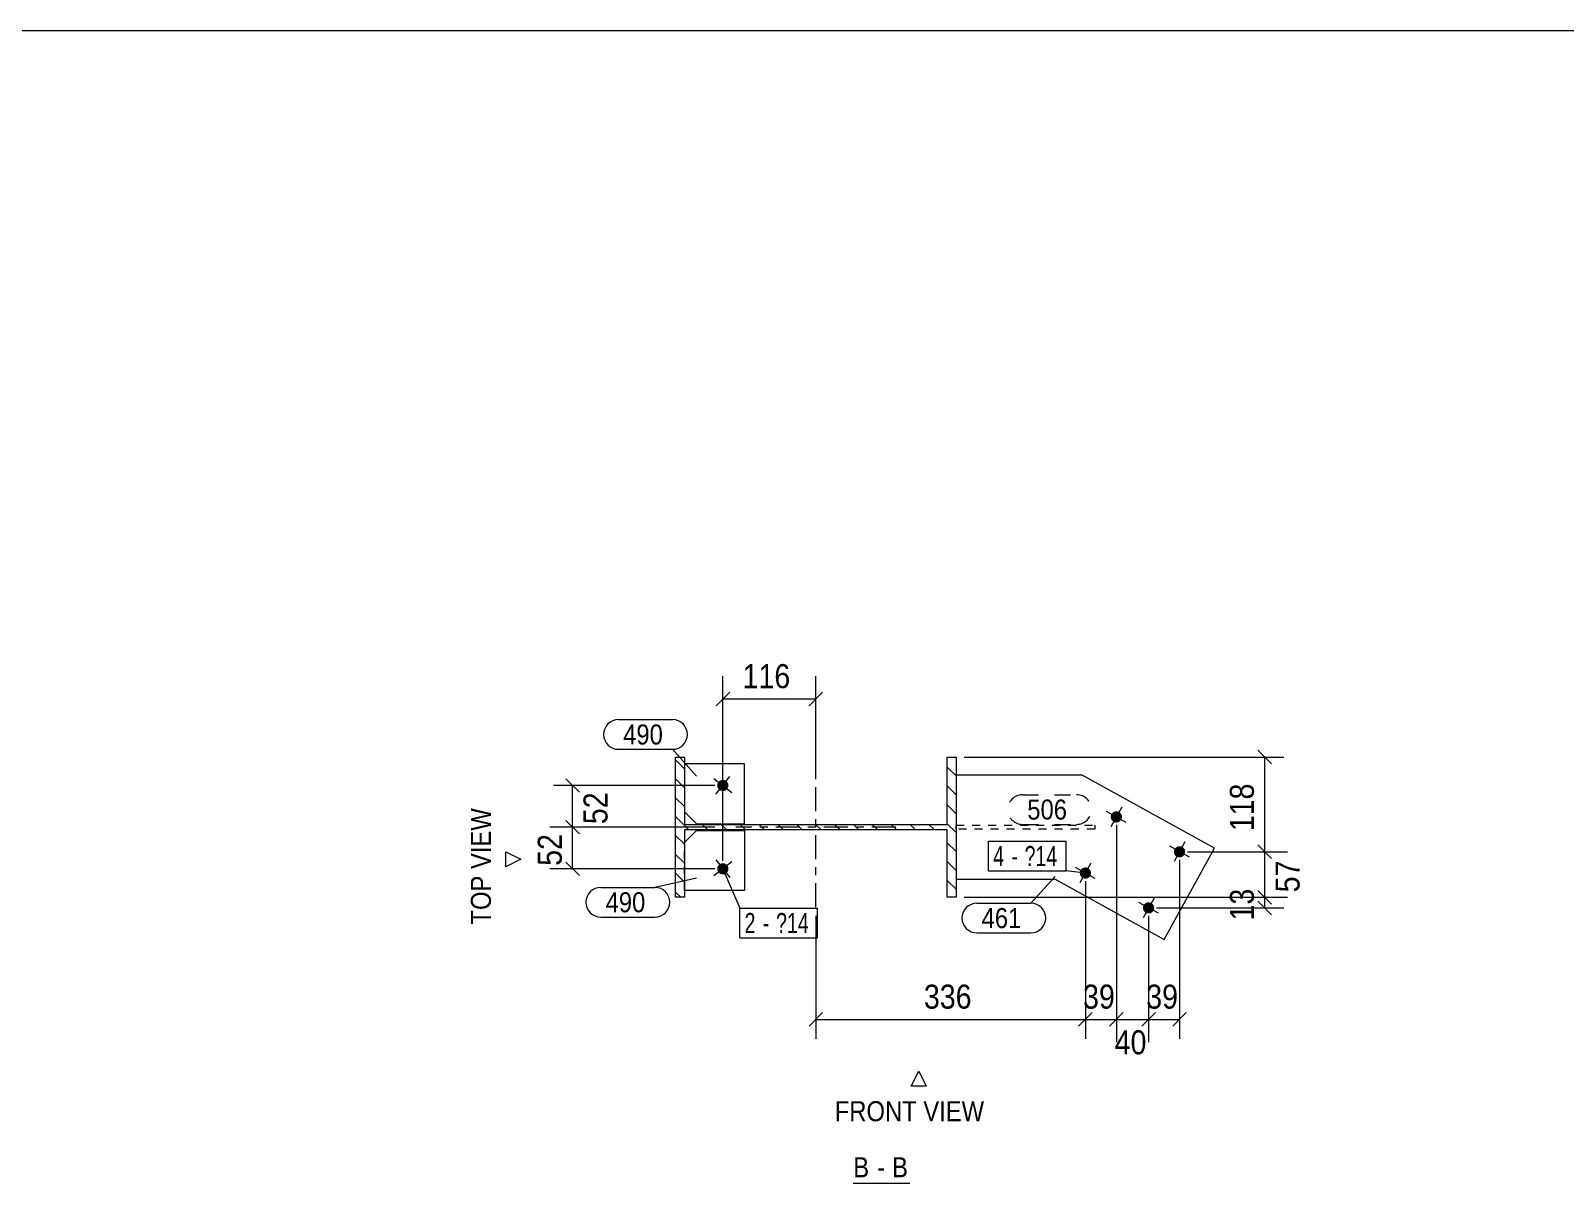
# Model space of a CAD drawing. Header units: millimetres. Extents: x 2 to 825, y 1 to 579.
# Drawn here: x 415.7 to 607.2, y 435.1 to 579 of the extents above; entities that cross this region are included whole.
import ezdxf

# ---------------------------------------------------------------- set-up
doc = ezdxf.new("R2010")
doc.units = ezdxf.units.MM
for name, pattern in [('XKITLINE00', [0]), ('XKITLINE01', [4, 1, -1, 1, -1]), ('XKITLINE02', [4, 2, -2]), ('XKITLINE03', [6, 3, -1, 1, -1])]:
    doc.linetypes.add(name, pattern=pattern)
for name, color, linetype, lineweight in [('Bolt', 3, 'Continuous', 0), ('BoltMark', 7, 'Continuous', 0), ('Dimensions', 7, 'Continuous', 0), ('DrawingSheet', 5, 'Continuous', 0), ('OtherObjectType', 7, 'Continuous', 0), ('Part', 2, 'Continuous', 0), ('PartMark', 7, 'Continuous', 0)]:
    doc.layers.add(name, color=color, linetype=linetype, lineweight=lineweight)
doc.styles.add('ARIAL', font='ARIAL.TTF')
doc.styles.add('ARIAL_NARROW', font='ARIALN.TTF')

# ---------------------------------------------------------------- blocks, each defined once
blk = doc.blocks.new('*A5')
at = {"layer": 'Part', "color": 7, "linetype": 'XKITLINE00', "lineweight": 0}
for p, q in [((531.15, 488.34), (531.15, 488.34)), ((531.15, 488.34), (531.15, 488.34)), ((497.25, 486.88), (496.15, 487.98)), ((531.15, 485.98), (530.05, 487.08)), ((497.25, 484.52), (496.15, 485.62)), ((531.15, 483.63), (530.05, 484.73)), ((497.25, 482.17), (496.15, 483.27)), ((497.82, 479.24), (496.15, 480.91)), ((531.15, 481.27), (530.05, 482.37)), ((500.17, 479.24), (499.47, 479.94)), ((502.53, 479.24), (501.83, 479.94)), ((504.89, 479.24), (504.19, 479.94)), ((507.25, 479.24), (506.55, 479.94)), ((509.6, 479.24), (508.9, 479.94)), ((511.96, 479.24), (511.26, 479.94)), ((514.32, 479.24), (513.62, 479.94)), ((516.67, 479.24), (515.97, 479.94)), ((519.03, 479.24), (518.33, 479.94)), ((521.39, 479.24), (520.69, 479.94)), ((523.75, 479.24), (523.05, 479.94)), ((526.1, 479.24), (525.4, 479.94)), ((528.46, 479.24), (527.76, 479.94)), ((531.15, 478.91), (530.05, 480.01)), ((497.25, 477.45), (496.15, 478.55)), ((531.15, 476.55), (530.05, 477.65)), ((497.25, 475.09), (496.15, 476.19)), ((531.15, 474.2), (530.05, 475.3)), ((497.25, 472.74), (496.15, 473.84)), ((531.15, 471.84), (530.05, 472.94)), ((496.79, 470.84), (496.15, 471.48))]:
    blk.add_line(p, q, dxfattribs=at)
blk = doc.blocks.new('*A79')
at = {"layer": 'Bolt'}
blk.add_hatch(color=3, dxfattribs=at).paths.add_polyline_path([(501.52, 485.25), (501.54, 485.27), (501.56, 485.3), (501.59, 485.32), (501.62, 485.34), (501.64, 485.36), (501.67, 485.38), (501.7, 485.4), (501.73, 485.42), (501.76, 485.43), (501.79, 485.44), (501.83, 485.46), (501.86, 485.47), (501.89, 485.47), (501.93, 485.48), (501.96, 485.49), (501.99, 485.49), (502.03, 485.49), (502.06, 485.49), (502.1, 485.49), (502.13, 485.49), (502.17, 485.48), (502.2, 485.47), (502.23, 485.47), (502.27, 485.46), (502.3, 485.44), (502.33, 485.43), (502.36, 485.42), (502.39, 485.4), (502.42, 485.38), (502.45, 485.36), (502.48, 485.34), (502.5, 485.32), (502.53, 485.3), (502.55, 485.27), (502.58, 485.25), (502.6, 485.22), (502.62, 485.19), (502.64, 485.17), (502.66, 485.14), (502.67, 485.11), (502.69, 485.08), (502.7, 485.04), (502.71, 485.01), (502.72, 484.98), (502.73, 484.95), (502.74, 484.91), (502.74, 484.88), (502.75, 484.84), (502.75, 484.81), (502.75, 484.77), (502.75, 484.74), (502.74, 484.71), (502.74, 484.67), (502.73, 484.64), (502.72, 484.61), (502.71, 484.57), (502.7, 484.54), (502.69, 484.51), (502.67, 484.48), (502.66, 484.45), (502.64, 484.42), (502.62, 484.39), (502.6, 484.36), (502.58, 484.33), (502.56, 484.31), (502.53, 484.28), (502.51, 484.26), (502.48, 484.24), (502.45, 484.22), (502.42, 484.2), (502.39, 484.18), (502.36, 484.17), (502.33, 484.15), (502.3, 484.14), (502.27, 484.13), (502.24, 484.12), (502.2, 484.11), (502.17, 484.1), (502.13, 484.1), (502.1, 484.09), (502.07, 484.09), (502.03, 484.09), (502, 484.09), (501.96, 484.1), (501.93, 484.1), (501.9, 484.11), (501.86, 484.12), (501.83, 484.13), (501.8, 484.14), (501.77, 484.15), (501.73, 484.17), (501.7, 484.18), (501.67, 484.2), (501.65, 484.22), (501.62, 484.24), (501.59, 484.26), (501.57, 484.28), (501.54, 484.31), (501.52, 484.33), (501.5, 484.36), (501.48, 484.39), (501.46, 484.42), (501.44, 484.44), (501.42, 484.48), (501.41, 484.51), (501.39, 484.54), (501.38, 484.57), (501.37, 484.6), (501.36, 484.64), (501.36, 484.67), (501.35, 484.7), (501.35, 484.74), (501.35, 484.77), (501.35, 484.81), (501.35, 484.84), (501.35, 484.88), (501.36, 484.91), (501.36, 484.94), (501.37, 484.98), (501.38, 485.01), (501.39, 485.04), (501.41, 485.07), (501.42, 485.1), (501.44, 485.13), (501.46, 485.16), (501.47, 485.19), (501.49, 485.22)], flags=17)
at = {"layer": 'Bolt', "color": 3, "linetype": 'XKITLINE00', "lineweight": 0}
for p, q in [((500.94, 485.65), (503.15, 483.93)), ((501.19, 483.69), (502.91, 485.9))]:
    blk.add_line(p, q, dxfattribs=at)
blk = doc.blocks.new('*A80')
at = {"layer": 'Bolt'}
blk.add_hatch(color=3, dxfattribs=at).paths.add_polyline_path([(502.62, 474.79), (502.64, 474.76), (502.66, 474.73), (502.67, 474.7), (502.69, 474.67), (502.7, 474.64), (502.71, 474.61), (502.72, 474.58), (502.73, 474.54), (502.74, 474.51), (502.74, 474.48), (502.75, 474.44), (502.75, 474.41), (502.75, 474.37), (502.75, 474.34), (502.74, 474.3), (502.74, 474.27), (502.73, 474.24), (502.72, 474.2), (502.71, 474.17), (502.7, 474.14), (502.69, 474.11), (502.67, 474.08), (502.66, 474.04), (502.64, 474.02), (502.62, 473.99), (502.6, 473.96), (502.58, 473.93), (502.55, 473.91), (502.53, 473.88), (502.5, 473.86), (502.48, 473.84), (502.45, 473.82), (502.42, 473.8), (502.39, 473.78), (502.36, 473.77), (502.33, 473.75), (502.3, 473.74), (502.27, 473.73), (502.23, 473.72), (502.2, 473.71), (502.17, 473.7), (502.13, 473.7), (502.1, 473.69), (502.06, 473.69), (502.03, 473.69), (501.99, 473.69), (501.96, 473.7), (501.93, 473.7), (501.89, 473.71), (501.86, 473.72), (501.83, 473.73), (501.79, 473.74), (501.76, 473.75), (501.73, 473.77), (501.7, 473.78), (501.67, 473.8), (501.64, 473.82), (501.62, 473.84), (501.59, 473.86), (501.56, 473.88), (501.54, 473.91), (501.52, 473.93), (501.49, 473.96), (501.47, 473.99), (501.46, 474.02), (501.44, 474.05), (501.42, 474.08), (501.41, 474.11), (501.39, 474.14), (501.38, 474.17), (501.37, 474.21), (501.36, 474.24), (501.36, 474.27), (501.35, 474.31), (501.35, 474.34), (501.35, 474.37), (501.35, 474.41), (501.35, 474.44), (501.35, 474.48), (501.36, 474.51), (501.36, 474.55), (501.37, 474.58), (501.38, 474.61), (501.39, 474.64), (501.41, 474.68), (501.42, 474.71), (501.44, 474.74), (501.46, 474.77), (501.48, 474.79), (501.5, 474.82), (501.52, 474.85), (501.54, 474.87), (501.57, 474.9), (501.59, 474.92), (501.62, 474.94), (501.65, 474.96), (501.67, 474.98), (501.7, 475), (501.73, 475.02), (501.77, 475.03), (501.8, 475.04), (501.83, 475.06), (501.86, 475.07), (501.9, 475.07), (501.93, 475.08), (501.96, 475.09), (502, 475.09), (502.03, 475.09), (502.07, 475.09), (502.1, 475.09), (502.13, 475.09), (502.17, 475.08), (502.2, 475.07), (502.24, 475.07), (502.27, 475.06), (502.3, 475.04), (502.33, 475.03), (502.36, 475.02), (502.39, 475), (502.42, 474.98), (502.45, 474.96), (502.48, 474.94), (502.51, 474.92), (502.53, 474.9), (502.56, 474.87), (502.58, 474.85), (502.6, 474.82)], flags=17)
at = {"layer": 'Bolt', "color": 3, "linetype": 'XKITLINE00', "lineweight": 0}
for p, q in [((503.15, 475.25), (500.94, 473.53)), ((501.19, 475.5), (502.91, 473.29))]:
    blk.add_line(p, q, dxfattribs=at)
blk = doc.blocks.new('*A81')
at = {"layer": 'Bolt'}
for points in [[(550.78, 480.27), (550.75, 480.29), (550.72, 480.31), (550.7, 480.33), (550.67, 480.36), (550.64, 480.38), (550.62, 480.41), (550.6, 480.43), (550.58, 480.46), (550.56, 480.49), (550.54, 480.52), (550.52, 480.55), (550.51, 480.58), (550.5, 480.61), (550.48, 480.64), (550.47, 480.68), (550.47, 480.71), (550.46, 480.74), (550.45, 480.78), (550.45, 480.81), (550.45, 480.84), (550.45, 480.88), (550.45, 480.91), (550.45, 480.95), (550.46, 480.98), (550.46, 481.02), (550.47, 481.05), (550.48, 481.08), (550.49, 481.11), (550.5, 481.15), (550.52, 481.18), (550.53, 481.21), (550.55, 481.24), (550.57, 481.27), (550.59, 481.29), (550.61, 481.32), (550.63, 481.35), (550.66, 481.37), (550.68, 481.39), (550.71, 481.42), (550.74, 481.44), (550.77, 481.46), (550.79, 481.48), (550.82, 481.49), (550.86, 481.51), (550.89, 481.52), (550.92, 481.53), (550.95, 481.54), (550.99, 481.55), (551.02, 481.56), (551.05, 481.56), (551.09, 481.57), (551.12, 481.57), (551.16, 481.57), (551.19, 481.57), (551.22, 481.57), (551.26, 481.56), (551.29, 481.55), (551.33, 481.55), (551.36, 481.54), (551.39, 481.53), (551.42, 481.51), (551.45, 481.5), (551.48, 481.48), (551.51, 481.47), (551.54, 481.45), (551.57, 481.43), (551.6, 481.4), (551.62, 481.38), (551.65, 481.36), (551.67, 481.33), (551.69, 481.31), (551.71, 481.28), (551.73, 481.25), (551.75, 481.22), (551.77, 481.19), (551.78, 481.16), (551.8, 481.13), (551.81, 481.1), (551.82, 481.06), (551.83, 481.03), (551.83, 481), (551.84, 480.96), (551.84, 480.93), (551.85, 480.89), (551.85, 480.86), (551.85, 480.83), (551.84, 480.79), (551.84, 480.76), (551.83, 480.72), (551.82, 480.69), (551.81, 480.66), (551.8, 480.63), (551.79, 480.59), (551.78, 480.56), (551.76, 480.53), (551.74, 480.5), (551.72, 480.47), (551.7, 480.45), (551.68, 480.42), (551.66, 480.39), (551.63, 480.37), (551.61, 480.34), (551.58, 480.32), (551.56, 480.3), (551.53, 480.28), (551.5, 480.26), (551.47, 480.25), (551.44, 480.23), (551.41, 480.22), (551.37, 480.21), (551.34, 480.2), (551.31, 480.19), (551.27, 480.18), (551.24, 480.18), (551.21, 480.17), (551.17, 480.17), (551.14, 480.17), (551.1, 480.17), (551.07, 480.17), (551.03, 480.18), (551, 480.19), (550.97, 480.19), (550.93, 480.2), (550.9, 480.21), (550.87, 480.23), (550.84, 480.24), (550.81, 480.26)], [(558.66, 475.93), (558.63, 475.94), (558.6, 475.96), (558.57, 475.99), (558.55, 476.01), (558.52, 476.03), (558.5, 476.06), (558.48, 476.08), (558.46, 476.11), (558.44, 476.14), (558.42, 476.17), (558.4, 476.2), (558.39, 476.23), (558.38, 476.26), (558.36, 476.29), (558.35, 476.33), (558.34, 476.36), (558.34, 476.39), (558.33, 476.43), (558.33, 476.46), (558.33, 476.5), (558.33, 476.53), (558.33, 476.56), (558.33, 476.6), (558.33, 476.63), (558.34, 476.67), (558.35, 476.7), (558.36, 476.73), (558.37, 476.77), (558.38, 476.8), (558.4, 476.83), (558.41, 476.86), (558.43, 476.89), (558.45, 476.92), (558.47, 476.95), (558.49, 476.97), (558.51, 477), (558.54, 477.02), (558.56, 477.05), (558.59, 477.07), (558.62, 477.09), (558.64, 477.11), (558.67, 477.13), (558.7, 477.14), (558.74, 477.16), (558.77, 477.17), (558.8, 477.18), (558.83, 477.19), (558.86, 477.2), (558.9, 477.21), (558.93, 477.21), (558.97, 477.22), (559, 477.22), (559.04, 477.22), (559.07, 477.22), (559.1, 477.22), (559.14, 477.21), (559.17, 477.21), (559.2, 477.2), (559.24, 477.19), (559.27, 477.18), (559.3, 477.16), (559.33, 477.15), (559.36, 477.13), (559.39, 477.12), (559.42, 477.1), (559.45, 477.08), (559.48, 477.06), (559.5, 477.03), (559.53, 477.01), (559.55, 476.98), (559.57, 476.96), (559.59, 476.93), (559.61, 476.9), (559.63, 476.87), (559.65, 476.84), (559.66, 476.81), (559.68, 476.78), (559.69, 476.75), (559.7, 476.71), (559.71, 476.68), (559.71, 476.65), (559.72, 476.61), (559.72, 476.58), (559.73, 476.55), (559.73, 476.51), (559.72, 476.48), (559.72, 476.44), (559.72, 476.41), (559.71, 476.37), (559.7, 476.34), (559.69, 476.31), (559.68, 476.28), (559.67, 476.24), (559.65, 476.21), (559.64, 476.18), (559.62, 476.15), (559.6, 476.12), (559.58, 476.1), (559.56, 476.07), (559.54, 476.04), (559.51, 476.02), (559.49, 476), (559.46, 475.97), (559.44, 475.95), (559.41, 475.93), (559.38, 475.92), (559.35, 475.9), (559.32, 475.88), (559.28, 475.87), (559.25, 475.86), (559.22, 475.85), (559.19, 475.84), (559.15, 475.83), (559.12, 475.83), (559.08, 475.82), (559.05, 475.82), (559.02, 475.82), (558.98, 475.82), (558.95, 475.82), (558.91, 475.83), (558.88, 475.84), (558.85, 475.84), (558.81, 475.85), (558.78, 475.86), (558.75, 475.88), (558.72, 475.89), (558.69, 475.91)], [(546.91, 473.27), (546.88, 473.29), (546.86, 473.31), (546.83, 473.33), (546.8, 473.35), (546.78, 473.38), (546.76, 473.4), (546.73, 473.43), (546.71, 473.46), (546.69, 473.49), (546.68, 473.51), (546.66, 473.54), (546.64, 473.58), (546.63, 473.61), (546.62, 473.64), (546.61, 473.67), (546.6, 473.71), (546.59, 473.74), (546.59, 473.77), (546.58, 473.81), (546.58, 473.84), (546.58, 473.88), (546.58, 473.91), (546.58, 473.94), (546.59, 473.98), (546.6, 474.01), (546.6, 474.05), (546.61, 474.08), (546.62, 474.11), (546.64, 474.14), (546.65, 474.17), (546.67, 474.2), (546.68, 474.23), (546.7, 474.26), (546.72, 474.29), (546.75, 474.32), (546.77, 474.34), (546.79, 474.37), (546.82, 474.39), (546.84, 474.41), (546.87, 474.43), (546.9, 474.45), (546.93, 474.47), (546.96, 474.49), (546.99, 474.5), (547.02, 474.52), (547.05, 474.53), (547.09, 474.54), (547.12, 474.55), (547.15, 474.55), (547.19, 474.56), (547.22, 474.56), (547.26, 474.57), (547.29, 474.57), (547.32, 474.56), (547.36, 474.56), (547.39, 474.56), (547.43, 474.55), (547.46, 474.54), (547.49, 474.53), (547.53, 474.52), (547.56, 474.51), (547.59, 474.49), (547.62, 474.48), (547.65, 474.46), (547.68, 474.44), (547.7, 474.42), (547.73, 474.4), (547.76, 474.38), (547.78, 474.35), (547.81, 474.33), (547.83, 474.3), (547.85, 474.28), (547.87, 474.25), (547.89, 474.22), (547.9, 474.19), (547.92, 474.16), (547.93, 474.13), (547.94, 474.09), (547.95, 474.06), (547.96, 474.03), (547.97, 473.99), (547.97, 473.96), (547.98, 473.93), (547.98, 473.89), (547.98, 473.86), (547.98, 473.82), (547.98, 473.79), (547.97, 473.75), (547.97, 473.72), (547.96, 473.69), (547.95, 473.65), (547.94, 473.62), (547.92, 473.59), (547.91, 473.56), (547.89, 473.53), (547.88, 473.5), (547.86, 473.47), (547.84, 473.44), (547.82, 473.41), (547.79, 473.39), (547.77, 473.36), (547.74, 473.34), (547.72, 473.32), (547.69, 473.3), (547.66, 473.28), (547.63, 473.26), (547.6, 473.24), (547.57, 473.23), (547.54, 473.22), (547.51, 473.2), (547.47, 473.19), (547.44, 473.18), (547.41, 473.18), (547.37, 473.17), (547.34, 473.17), (547.31, 473.17), (547.27, 473.17), (547.24, 473.17), (547.2, 473.17), (547.17, 473.18), (547.13, 473.18), (547.1, 473.19), (547.07, 473.2), (547.04, 473.21), (547, 473.22), (546.97, 473.24), (546.94, 473.25)], [(554.79, 468.92), (554.76, 468.94), (554.74, 468.96), (554.71, 468.98), (554.68, 469), (554.66, 469.03), (554.63, 469.05), (554.61, 469.08), (554.59, 469.11), (554.57, 469.14), (554.55, 469.16), (554.54, 469.2), (554.52, 469.23), (554.51, 469.26), (554.5, 469.29), (554.49, 469.32), (554.48, 469.36), (554.47, 469.39), (554.47, 469.42), (554.46, 469.46), (554.46, 469.49), (554.46, 469.53), (554.46, 469.56), (554.46, 469.59), (554.47, 469.63), (554.48, 469.66), (554.48, 469.7), (554.49, 469.73), (554.5, 469.76), (554.52, 469.79), (554.53, 469.82), (554.55, 469.86), (554.56, 469.88), (554.58, 469.91), (554.6, 469.94), (554.62, 469.97), (554.65, 469.99), (554.67, 470.02), (554.7, 470.04), (554.72, 470.06), (554.75, 470.08), (554.78, 470.1), (554.81, 470.12), (554.84, 470.14), (554.87, 470.15), (554.9, 470.17), (554.93, 470.18), (554.97, 470.19), (555, 470.2), (555.03, 470.21), (555.07, 470.21), (555.1, 470.21), (555.13, 470.22), (555.17, 470.22), (555.2, 470.22), (555.24, 470.21), (555.27, 470.21), (555.31, 470.2), (555.34, 470.19), (555.37, 470.18), (555.4, 470.17), (555.44, 470.16), (555.47, 470.15), (555.5, 470.13), (555.53, 470.11), (555.56, 470.09), (555.58, 470.07), (555.61, 470.05), (555.64, 470.03), (555.66, 470), (555.68, 469.98), (555.71, 469.95), (555.73, 469.93), (555.75, 469.9), (555.76, 469.87), (555.78, 469.84), (555.8, 469.81), (555.81, 469.78), (555.82, 469.74), (555.83, 469.71), (555.84, 469.68), (555.85, 469.64), (555.85, 469.61), (555.86, 469.58), (555.86, 469.54), (555.86, 469.51), (555.86, 469.47), (555.86, 469.44), (555.85, 469.4), (555.84, 469.37), (555.84, 469.34), (555.83, 469.3), (555.82, 469.27), (555.8, 469.24), (555.79, 469.21), (555.77, 469.18), (555.76, 469.15), (555.74, 469.12), (555.72, 469.09), (555.69, 469.07), (555.67, 469.04), (555.65, 469.02), (555.62, 468.99), (555.6, 468.97), (555.57, 468.95), (555.54, 468.93), (555.51, 468.91), (555.48, 468.89), (555.45, 468.88), (555.42, 468.87), (555.39, 468.85), (555.35, 468.84), (555.32, 468.84), (555.29, 468.83), (555.25, 468.82), (555.22, 468.82), (555.18, 468.82), (555.15, 468.82), (555.12, 468.82), (555.08, 468.82), (555.05, 468.83), (555.01, 468.83), (554.98, 468.84), (554.95, 468.85), (554.92, 468.86), (554.88, 468.87), (554.85, 468.89), (554.82, 468.9)]]:
    blk.add_hatch(color=3, dxfattribs=at).paths.add_polyline_path(points, flags=17)
at = {"layer": 'Bolt', "color": 3, "linetype": 'XKITLINE00', "lineweight": 0}
for p, q in [((552.37, 480.19), (549.92, 481.55)), ((551.82, 482.1), (550.47, 479.64)), ((560.25, 475.84), (557.8, 477.2)), ((559.7, 477.75), (558.35, 475.29)), ((547.96, 475.09), (546.6, 472.64)), ((548.51, 473.19), (546.05, 474.54)), ((556.39, 468.84), (553.93, 470.19)), ((555.84, 470.74), (554.48, 468.29))]:
    blk.add_line(p, q, dxfattribs=at)
blk = doc.blocks.new('*A82')
at = {"layer": 'Part', "color": 2, "linetype": 'XKITLINE00', "lineweight": 0}
for p, q in [((496.15, 470.84), (496.15, 488.34)), ((496.15, 488.34), (497.25, 488.34)), ((497.25, 488.34), (497.25, 479.94)), ((530.05, 479.94), (530.05, 488.34)), ((530.05, 488.34), (531.15, 488.34)), ((531.15, 488.34), (531.15, 470.84)), ((497.25, 479.94), (530.05, 479.94)), ((530.05, 479.24), (497.25, 479.24)), ((497.25, 479.24), (497.25, 470.84)), ((530.05, 470.84), (530.05, 479.24)), ((497.25, 470.84), (496.15, 470.84)), ((531.15, 470.84), (530.05, 470.84))]:
    blk.add_line(p, q, dxfattribs=at)
at = {"layer": 'Part', "color": 7, "linetype": 'XKITLINE03', "lineweight": 0}
for p, q in [((513.65, 469.59), (513.65, 489.59)), ((523.65, 479.59), (503.65, 479.59))]:
    blk.add_line(p, q, dxfattribs=at)
blk = doc.blocks.new('*A83')
at = {"layer": 'Part', "color": 2, "linetype": 'XKITLINE00', "lineweight": 0}
for p, q in [((504.75, 487.49), (497.25, 487.49)), ((504.75, 479.99), (504.75, 487.49)), ((497.25, 481.49), (498.75, 479.99)), ((498.75, 479.99), (504.75, 479.99))]:
    blk.add_line(p, q, dxfattribs=at)
at = {"layer": 'Part', "color": 7, "linetype": 'XKITLINE01', "lineweight": 0}
blk.add_line((497.25, 487.49), (497.25, 481.49), dxfattribs=at)
blk = doc.blocks.new('*A84')
at = {"layer": 'Part', "color": 2, "linetype": 'XKITLINE00', "lineweight": 0}
for p, q in [((497.25, 477.69), (498.75, 479.19)), ((498.75, 479.19), (504.75, 479.19)), ((504.75, 479.19), (504.75, 471.69)), ((504.75, 471.69), (497.25, 471.69))]:
    blk.add_line(p, q, dxfattribs=at)
at = {"layer": 'Part', "color": 7, "linetype": 'XKITLINE01', "lineweight": 0}
blk.add_line((497.25, 471.69), (497.25, 477.69), dxfattribs=at)
blk = doc.blocks.new('*A85')
at = {"layer": 'Part', "color": 7, "linetype": 'XKITLINE01', "lineweight": 0}
for p, q in [((531.15, 479.34), (531.15, 479.84)), ((531.15, 479.84), (531.15, 479.84)), ((531.15, 479.84), (548.44, 479.84)), ((548.44, 479.34), (531.15, 479.34)), ((548.44, 479.84), (548.44, 479.34))]:
    blk.add_line(p, q, dxfattribs=at)
blk = doc.blocks.new('*A86')
at = {"layer": 'Part', "color": 2, "linetype": 'XKITLINE00', "lineweight": 0}
for p, q in [((546.86, 486.09), (531.15, 486.09)), ((563.39, 476.97), (546.86, 486.09)), ((557.1, 465.59), (563.39, 476.97)), ((531.15, 473.09), (543.51, 473.09)), ((543.51, 473.09), (557.1, 465.59))]:
    blk.add_line(p, q, dxfattribs=at)
at = {"layer": 'Part', "color": 7, "linetype": 'XKITLINE01', "lineweight": 0}
blk.add_line((531.15, 486.09), (531.15, 473.09), dxfattribs=at)
blk = doc.blocks.new('*A110')
at = {"layer": 'DrawingSheet', "color": 5, "linetype": 'XKITLINE00', "lineweight": 0}
blk.add_line((825, 579), (5, 579), dxfattribs=at)
blk = doc.blocks.new('*A239')
at = {"layer": 'Dimensions', "color": 7, "linetype": 'XKITLINE00', "lineweight": 0}
for p, q in [((568.8, 471.69), (570.5, 469.99)), ((532.15, 470.84), (572.05, 470.84)), ((556.16, 469.52), (572.05, 469.52)), ((568.8, 470.37), (570.5, 468.67)), ((569.65, 469.52), (569.65, 470.84))]:
    blk.add_line(p, q, dxfattribs=at)
at = {"layer": 'Dimensions', "color": 3}
for p in [(569.65, 470.84), (569.65, 469.52)]:
    blk.add_point(p, dxfattribs=at)
at = {"layer": 'Dimensions', "color": 3, "style": 'ARIAL', "width": 0.85}
blk.add_text('13', height=3, rotation=90.0002, dxfattribs=at).set_placement((568.3, 467.95))
blk = doc.blocks.new('*A240')
at = {"layer": 'Dimensions', "color": 7, "linetype": 'XKITLINE00', "lineweight": 0}
for p, q in [((568.8, 477.37), (570.5, 475.67)), ((560.03, 476.52), (572.5, 476.52)), ((569.65, 470.84), (569.65, 476.52)), ((568.8, 471.69), (570.5, 469.99)), ((532.15, 470.84), (572.5, 470.84))]:
    blk.add_line(p, q, dxfattribs=at)
at = {"layer": 'Dimensions', "color": 3}
for p in [(569.65, 476.52), (569.65, 470.84)]:
    blk.add_point(p, dxfattribs=at)
at = {"layer": 'Dimensions', "color": 3, "style": 'ARIAL', "width": 0.85}
blk.add_text('57', height=3, rotation=90.0002, dxfattribs=at).set_placement((574, 471.46))
blk = doc.blocks.new('*A241')
at = {"layer": 'Dimensions', "color": 7, "linetype": 'XKITLINE00', "lineweight": 0}
for p, q in [((532.15, 488.34), (572.05, 488.34)), ((568.8, 489.19), (570.5, 487.49)), ((569.65, 476.52), (569.65, 488.34)), ((568.8, 477.37), (570.5, 475.67)), ((560.03, 476.52), (572.05, 476.52))]:
    blk.add_line(p, q, dxfattribs=at)
at = {"layer": 'Dimensions', "color": 3}
for p in [(569.65, 488.34), (569.65, 476.52)]:
    blk.add_point(p, dxfattribs=at)
at = {"layer": 'Dimensions', "color": 3, "style": 'ARIAL', "width": 0.85}
blk.add_text('118', height=3, rotation=90.0002, dxfattribs=at).set_placement((568.3, 479.09))
blk = doc.blocks.new('*A242')
at = {"layer": 'Dimensions', "color": 7, "linetype": 'XKITLINE00', "lineweight": 0}
for p, q in [((547.28, 472.87), (547.28, 453.19)), ((513.65, 468.52), (513.65, 453.19)), ((514.5, 456.44), (512.8, 454.74)), ((548.13, 456.44), (546.43, 454.74)), ((513.65, 455.59), (547.28, 455.59))]:
    blk.add_line(p, q, dxfattribs=at)
at = {"layer": 'Dimensions', "color": 3}
for p in [(513.65, 455.59), (547.28, 455.59)]:
    blk.add_point(p, dxfattribs=at)
at = {"layer": 'Dimensions', "color": 3, "style": 'ARIAL', "width": 0.85}
blk.add_text('336', height=3, dxfattribs=at).set_placement((527.13, 456.94))
blk = doc.blocks.new('*A243')
at = {"layer": 'Dimensions', "color": 7, "linetype": 'XKITLINE00', "lineweight": 0}
for p, q in [((551.15, 479.87), (551.15, 453.19)), ((547.28, 472.87), (547.28, 453.19)), ((548.13, 456.44), (546.43, 454.74)), ((551.99, 456.44), (550.3, 454.74)), ((547.28, 455.59), (551.15, 455.59))]:
    blk.add_line(p, q, dxfattribs=at)
at = {"layer": 'Dimensions', "color": 3}
for p in [(547.28, 455.59), (551.15, 455.59)]:
    blk.add_point(p, dxfattribs=at)
at = {"layer": 'Dimensions', "color": 3, "style": 'ARIAL', "width": 0.85}
blk.add_text('39', height=3, dxfattribs=at).set_placement((546.99, 456.94))
blk = doc.blocks.new('*A244')
at = {"layer": 'Dimensions', "color": 7, "linetype": 'XKITLINE00', "lineweight": 0}
for p, q in [((551.15, 479.87), (551.15, 452.74)), ((555.16, 468.52), (555.16, 452.74)), ((551.99, 456.44), (550.3, 454.74)), ((556.01, 456.44), (554.31, 454.74)), ((551.15, 455.59), (555.16, 455.59))]:
    blk.add_line(p, q, dxfattribs=at)
at = {"layer": 'Dimensions', "color": 3}
for p in [(551.15, 455.59), (555.16, 455.59)]:
    blk.add_point(p, dxfattribs=at)
at = {"layer": 'Dimensions', "color": 3, "style": 'ARIAL', "width": 0.85}
blk.add_text('40', height=3, dxfattribs=at).set_placement((550.93, 451.24))
blk = doc.blocks.new('*A245')
at = {"layer": 'Dimensions', "color": 7, "linetype": 'XKITLINE00', "lineweight": 0}
for p, q in [((559.03, 475.52), (559.03, 453.19)), ((555.16, 468.52), (555.16, 453.19)), ((556.01, 456.44), (554.31, 454.74)), ((559.87, 456.44), (558.18, 454.74)), ((555.16, 455.59), (559.03, 455.59))]:
    blk.add_line(p, q, dxfattribs=at)
at = {"layer": 'Dimensions', "color": 3}
for p in [(555.16, 455.59), (559.03, 455.59)]:
    blk.add_point(p, dxfattribs=at)
at = {"layer": 'Dimensions', "color": 3, "style": 'ARIAL', "width": 0.85}
blk.add_text('39', height=3, dxfattribs=at).set_placement((554.87, 456.94))
blk = doc.blocks.new('*A246')
at = {"layer": 'Dimensions', "color": 7, "linetype": 'XKITLINE00', "lineweight": 0}
for p, q in [((502.05, 475.39), (502.05, 498.44)), ((513.65, 485.79), (513.65, 498.44)), ((502.9, 496.44), (501.2, 494.74)), ((514.5, 496.44), (512.8, 494.74)), ((502.05, 495.59), (513.65, 495.59))]:
    blk.add_line(p, q, dxfattribs=at)
at = {"layer": 'Dimensions', "color": 3}
for p in [(502.05, 495.59), (513.65, 495.59)]:
    blk.add_point(p, dxfattribs=at)
at = {"layer": 'Dimensions', "color": 3, "style": 'ARIAL', "width": 0.85}
blk.add_text('116', height=3, dxfattribs=at).set_placement((504.51, 496.94))
blk = doc.blocks.new('*A247')
at = {"layer": 'Dimensions', "color": 7, "linetype": 'XKITLINE00', "lineweight": 0}
for p, q in [((501.05, 479.59), (480.46, 479.59)), ((482.46, 480.44), (484.16, 478.74)), ((483.31, 474.39), (483.31, 479.59)), ((482.46, 475.24), (484.16, 473.54)), ((501.05, 474.39), (480.46, 474.39))]:
    blk.add_line(p, q, dxfattribs=at)
at = {"layer": 'Dimensions', "color": 3}
for p in [(483.31, 479.59), (483.31, 474.39)]:
    blk.add_point(p, dxfattribs=at)
at = {"layer": 'Dimensions', "color": 3, "style": 'ARIAL', "width": 0.85}
blk.add_text('52', height=3, rotation=90.0002, dxfattribs=at).set_placement((481.96, 474.77))
blk = doc.blocks.new('*A248')
at = {"layer": 'Dimensions', "color": 7, "linetype": 'XKITLINE00', "lineweight": 0}
for p, q in [((501.05, 484.79), (480.91, 484.79)), ((482.46, 485.64), (484.16, 483.94)), ((483.31, 479.59), (483.31, 484.79)), ((501.05, 479.59), (480.91, 479.59)), ((482.46, 480.44), (484.16, 478.74))]:
    blk.add_line(p, q, dxfattribs=at)
at = {"layer": 'Dimensions', "color": 3}
for p in [(483.31, 484.79), (483.31, 479.59)]:
    blk.add_point(p, dxfattribs=at)
at = {"layer": 'Dimensions', "color": 3, "style": 'ARIAL', "width": 0.85}
blk.add_text('52', height=3, rotation=90.0002, dxfattribs=at).set_placement((487.66, 479.97))
blk = doc.blocks.new('*A249')
at = {"layer": 'BoltMark', "color": 7, "linetype": 'XKITLINE00', "lineweight": 0}
for p, q in [((535.17, 477.84), (544.86, 477.84)), ((535.17, 474.14), (535.17, 477.84)), ((544.86, 474.14), (544.86, 477.84)), ((535.17, 474.14), (544.86, 474.14)), ((547.28, 473.87), (544.86, 474.14))]:
    blk.add_line(p, q, dxfattribs=at)
at = {"layer": 'BoltMark', "color": 3, "style": 'ARIAL_NARROW', "width": 0.85}
for s, p in [('4', (535.77, 474.74)), ('?14', (539.7, 474.74)), ('-', (538.04, 474.74))]:
    blk.add_text(s, height=2.5, dxfattribs=at).set_placement(p)
blk = doc.blocks.new('*A250')
at = {"layer": 'BoltMark', "color": 7, "linetype": 'XKITLINE00', "lineweight": 0}
for p, q in [((502.05, 474.39), (504.16, 469.48)), ((504.16, 469.48), (513.85, 469.48)), ((504.16, 465.78), (504.16, 469.48)), ((513.85, 465.78), (513.85, 469.48)), ((504.16, 465.78), (513.85, 465.78))]:
    blk.add_line(p, q, dxfattribs=at)
at = {"layer": 'BoltMark', "color": 3, "style": 'ARIAL_NARROW', "width": 0.85}
for s, p in [('2', (504.76, 466.38)), ('-', (507.03, 466.38)), ('?14', (508.69, 466.38))]:
    blk.add_text(s, height=2.5, dxfattribs=at).set_placement(p)
blk = doc.blocks.new('*A251')
at = {"layer": 'PartMark', "color": 7, "linetype": 'XKITLINE00', "lineweight": 0}
for p, q in [((543.49, 473.45), (540.49, 470.1)), ((533.73, 470.1), (540.49, 470.1)), ((533.73, 466.4), (540.49, 466.4))]:
    blk.add_line(p, q, dxfattribs=at)
for centre, start, end in [((533.73, 468.25), 90, 270), ((540.49, 468.25), 270, 90)]:
    blk.add_arc(centre, 1.85, start, end, dxfattribs=at)
at = {"layer": 'PartMark', "color": 3, "style": 'ARIAL', "width": 0.85}
blk.add_text('461', height=2.5, dxfattribs=at).set_placement((534.33, 467))
blk = doc.blocks.new('*A252')
at = {"layer": 'PartMark', "color": 7, "linetype": 'XKITLINE02', "lineweight": 0}
for p, q in [((539.43, 483.64), (546.19, 483.64)), ((539.43, 479.94), (546.19, 479.94))]:
    blk.add_line(p, q, dxfattribs=at)
for centre, start, end in [((539.43, 481.79), 90, 270), ((546.19, 481.79), 270, 90)]:
    blk.add_arc(centre, 1.85, start, end, dxfattribs=at)
at = {"layer": 'PartMark', "color": 3, "style": 'ARIAL', "width": 0.85}
blk.add_text('506', height=2.5, dxfattribs=at).set_placement((540.03, 480.54))
blk = doc.blocks.new('*A253')
at = {"layer": 'PartMark', "color": 7, "linetype": 'XKITLINE00', "lineweight": 0}
for p, q in [((498.78, 473.22), (493.58, 472.07)), ((486.82, 472.07), (493.58, 472.07)), ((486.82, 468.37), (493.58, 468.37))]:
    blk.add_line(p, q, dxfattribs=at)
for centre, start, end in [((486.82, 470.22), 90, 270), ((493.58, 470.22), 270, 90)]:
    blk.add_arc(centre, 1.85, start, end, dxfattribs=at)
at = {"layer": 'PartMark', "color": 3, "style": 'ARIAL', "width": 0.85}
blk.add_text('490', height=2.5, dxfattribs=at).set_placement((487.42, 468.97))
blk = doc.blocks.new('*A254')
at = {"layer": 'PartMark', "color": 7, "linetype": 'XKITLINE00', "lineweight": 0}
for p, q in [((489.01, 493.01), (495.78, 493.01)), ((489.01, 489.31), (495.78, 489.31)), ((498.78, 485.96), (495.78, 489.31))]:
    blk.add_line(p, q, dxfattribs=at)
for centre, start, end in [((489.01, 491.16), 90, 270), ((495.78, 491.16), 270, 90)]:
    blk.add_arc(centre, 1.85, start, end, dxfattribs=at)
at = {"layer": 'PartMark', "color": 3, "style": 'ARIAL', "width": 0.85}
blk.add_text('490', height=2.5, dxfattribs=at).set_placement((489.61, 489.91))
blk = doc.blocks.new('*A255')
at = {"layer": 'OtherObjectType', "color": 7, "linetype": 'XKITLINE00', "lineweight": 0}
for p, q in [((474.98, 474.65), (474.98, 476.53)), ((474.98, 476.53), (476.86, 475.59)), ((476.86, 475.59), (474.98, 474.65)), ((476.86, 475.59), (476.86, 475.59)), ((525.54, 447.27), (526.48, 449.14)), ((526.48, 449.14), (527.41, 447.27)), ((526.48, 449.14), (526.48, 449.14)), ((527.41, 447.27), (525.54, 447.27)), ((518.32, 435.14), (525.38, 435.14))]:
    blk.add_line(p, q, dxfattribs=at)
at = {"layer": 'OtherObjectType', "color": 7, "style": 'ARIAL', "width": 0.85}
blk.add_text('TOP VIEW', height=2.5, rotation=90, dxfattribs=at).set_placement((473.11, 467.44))
for s, p in [('FRONT VIEW', (516.01, 442.89)), ('B', (518.32, 435.89)), ('-', (521.3, 435.89)), ('B', (523.16, 435.89))]:
    blk.add_text(s, height=2.5, dxfattribs=at).set_placement(p)

msp = doc.modelspace()

# ---------------------------------------------------------------- block references
at = {"lineweight": 0}
for name in ['*A110', '*A246', '*A254', '*A82', '*A5', '*A241', '*A83', '*A248', '*A79', '*A86', '*A252', '*A81', '*A247', '*A84', '*A85', '*A243', '*A244', '*A240', '*A249', '*A80', '*A245', '*A253', '*A250', '*A251', '*A242', '*A239']:
    msp.add_blockref(name, (0, 0), dxfattribs=at)
at = {"layer": 'OtherObjectType', "lineweight": 0}
msp.add_blockref('*A255', (0, 0), dxfattribs=at)

doc.saveas('drawing.dxf')
